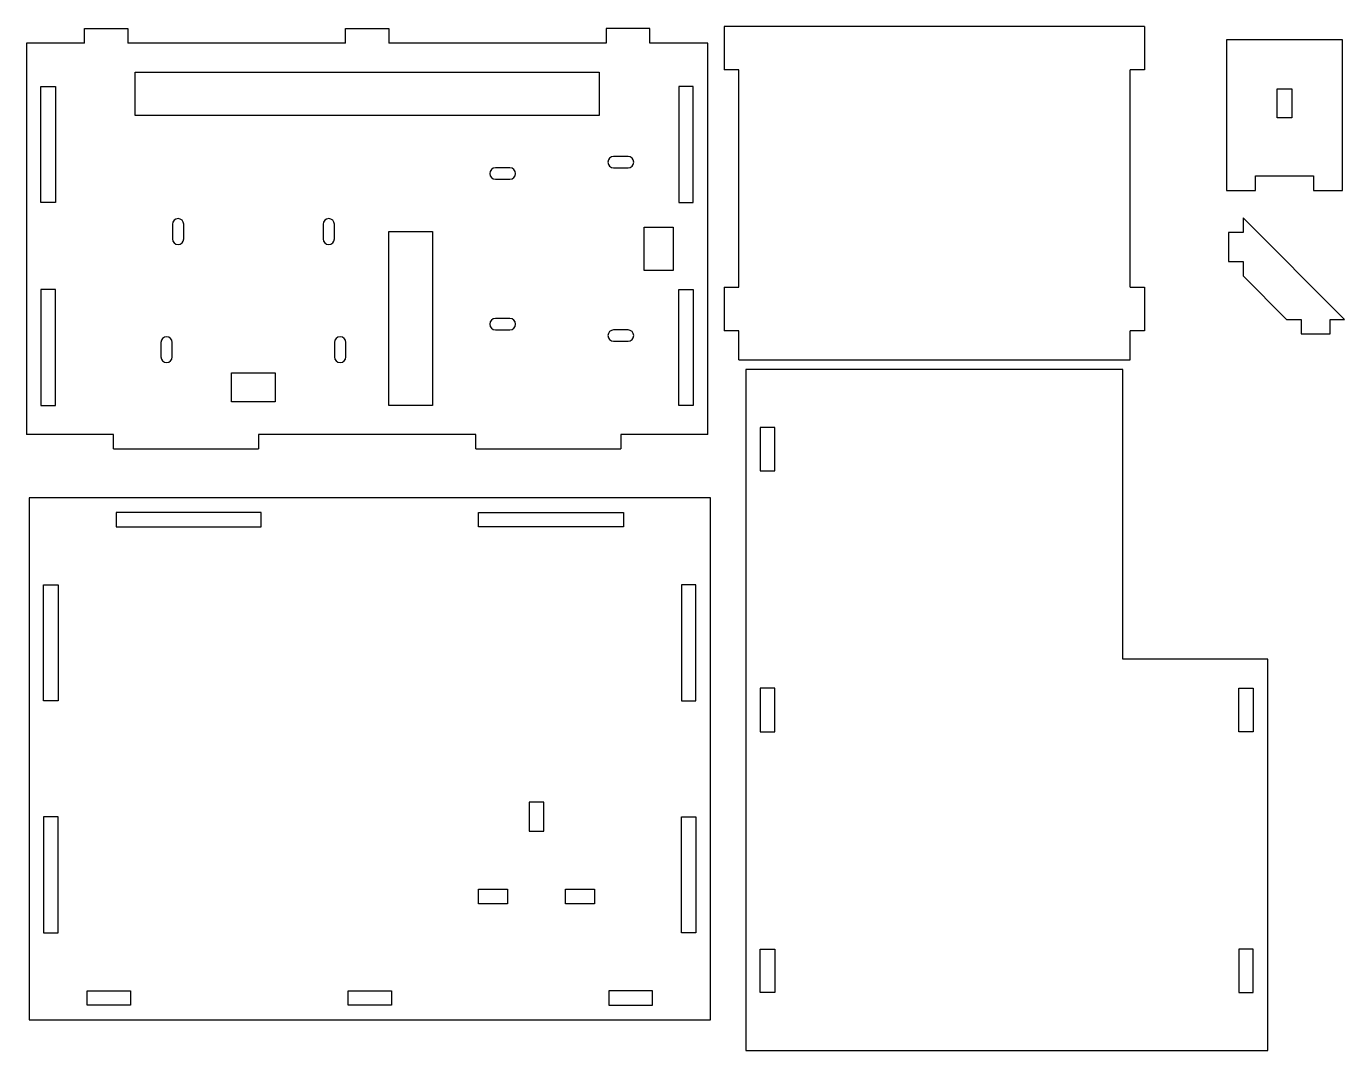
# Model space of a CAD drawing. Header units: inches. Extents: x 0.4 to 23.1, y 0.1 to 17.8.
import ezdxf

# ---------------------------------------------------------------- set-up
doc = ezdxf.new("R2010")
doc.units = ezdxf.units.IN
doc.header["$MEASUREMENT"] = 0
for name, color, linetype in [('BASE_PLATE', 7, 'Continuous'), ('COVER_FRONT', 7, 'Continuous'), ('COVER_TOP', 7, 'Continuous'), ('Default', 7, 'Continuous'), ('GUSSET', 7, 'Continuous'), ('KNIFE_HARDSTOP', 7, 'Continuous'), ('MOUNTING_PLATE', 7, 'Continuous')]:
    doc.layers.add(name, color=color, linetype=linetype)

# ---------------------------------------------------------------- blocks, each defined once
blk = doc.blocks.new('SE')
at = {"layer": 'MOUNTING_PLATE', "color": 7, "linetype": 'Continuous'}
for p, q in [((1.414, 17.507), (1.414, 17.757)), ((1.414, 17.757), (2.164, 17.757)), ((2.164, 17.757), (2.164, 17.507)), ((5.914, 17.507), (5.914, 17.757)), ((5.914, 17.757), (6.664, 17.757)), ((6.664, 17.757), (6.664, 17.507)), ((11.164, 17.757), (10.414, 17.757)), ((10.414, 17.757), (10.414, 17.507)), ((11.164, 17.507), (11.164, 17.757)), ((0.414, 17.507), (0.414, 10.757)), ((1.414, 17.507), (0.414, 17.507)), ((5.914, 17.507), (2.164, 17.507)), ((10.414, 17.507), (6.664, 17.507)), ((12.164, 17.507), (11.164, 17.507)), ((12.164, 10.757), (12.164, 17.507)), ((2.289, 16.257), (2.289, 17.007)), ((2.289, 17.007), (10.289, 17.007)), ((10.289, 17.007), (10.289, 16.257)), ((0.664, 14.757), (0.664, 16.757)), ((0.664, 16.757), (0.914, 16.757)), ((0.914, 16.757), (0.914, 14.757)), ((11.914, 16.757), (11.664, 16.757)), ((11.664, 16.757), (11.664, 14.757)), ((11.914, 14.757), (11.914, 16.757)), ((10.289, 16.257), (2.289, 16.257)), ((10.789, 15.552), (10.539, 15.552)), ((8.752, 15.355), (8.502, 15.355)), ((10.539, 15.356), (10.789, 15.356)), ((8.502, 15.159), (8.752, 15.159)), ((0.914, 14.757), (0.664, 14.757)), ((11.664, 14.757), (11.914, 14.757)), ((2.931, 14.382), (2.931, 14.132)), ((3.127, 14.132), (3.127, 14.382)), ((5.529, 14.382), (5.529, 14.132)), ((5.725, 14.132), (5.725, 14.382)), ((11.064, 14.333), (11.564, 14.333)), ((11.064, 13.583), (11.064, 14.333)), ((11.564, 14.333), (11.564, 13.583)), ((6.664, 11.257), (6.664, 14.257)), ((6.664, 14.257), (7.414, 14.257)), ((7.414, 14.257), (7.414, 11.257)), ((11.564, 13.583), (11.064, 13.583)), ((0.664, 13.257), (0.664, 11.257)), ((0.914, 13.257), (0.664, 13.257)), ((0.914, 11.257), (0.914, 13.257)), ((11.664, 11.257), (11.664, 13.257)), ((11.664, 13.257), (11.914, 13.257)), ((11.914, 13.257), (11.914, 11.257)), ((8.752, 12.757), (8.502, 12.757)), ((8.502, 12.561), (8.752, 12.561)), ((10.789, 12.56), (10.539, 12.56)), ((2.734, 12.345), (2.734, 12.095)), ((2.93, 12.095), (2.93, 12.345)), ((5.726, 12.345), (5.726, 12.095)), ((5.922, 12.095), (5.922, 12.345)), ((10.539, 12.364), (10.789, 12.364)), ((3.953, 11.82), (4.703, 11.82)), ((3.953, 11.32), (3.953, 11.82)), ((4.703, 11.82), (4.703, 11.32)), ((0.664, 11.257), (0.914, 11.257)), ((4.703, 11.32), (3.953, 11.32)), ((7.414, 11.257), (6.664, 11.257)), ((11.914, 11.257), (11.664, 11.257)), ((1.914, 10.757), (0.414, 10.757)), ((1.914, 10.507), (1.914, 10.757)), ((4.414, 10.757), (4.414, 10.507)), ((8.164, 10.757), (4.414, 10.757)), ((8.164, 10.507), (8.164, 10.757)), ((10.664, 10.757), (10.664, 10.507)), ((12.164, 10.757), (10.664, 10.757)), ((1.914, 10.507), (4.414, 10.507)), ((8.164, 10.507), (10.664, 10.507))]:
    blk.add_line(p, q, dxfattribs=at)
for centre, start, end in [((10.539, 15.454), 90, 270), ((10.789, 15.454), 270, 90), ((8.502, 15.257), 90, 270), ((8.752, 15.257), 270, 90), ((3.029, 14.382), 0, 180), ((5.627, 14.382), 0, 180), ((3.029, 14.132), 180, 0), ((5.627, 14.132), 180, 0), ((8.502, 12.659), 90, 270), ((8.752, 12.659), 270, 90), ((10.539, 12.462), 90, 270), ((10.789, 12.462), 270, 90), ((2.832, 12.345), 0, 180), ((5.824, 12.345), 0, 180), ((2.832, 12.095), 180, 0), ((5.824, 12.095), 180, 0)]:
    blk.add_arc(centre, 0.098, start, end, dxfattribs=at)
blk = doc.blocks.new('SE1')
at = {"layer": 'BASE_PLATE', "color": 7, "linetype": 'Continuous'}
for p, q in [((12.21, 9.664), (0.46, 9.664)), ((0.46, 9.664), (0.46, 0.664)), ((12.21, 0.664), (12.21, 9.664)), ((1.96, 9.414), (1.96, 9.164)), ((4.46, 9.414), (1.96, 9.414)), ((4.46, 9.164), (4.46, 9.414)), ((8.21, 9.164), (8.21, 9.414)), ((8.21, 9.414), (10.71, 9.414)), ((10.71, 9.414), (10.71, 9.164)), ((1.96, 9.164), (4.46, 9.164)), ((10.71, 9.164), (8.21, 9.164)), ((0.71, 6.164), (0.71, 8.164)), ((0.71, 8.164), (0.96, 8.164)), ((0.96, 8.164), (0.96, 6.164)), ((11.96, 8.164), (11.71, 8.164)), ((11.71, 8.164), (11.71, 6.164)), ((11.96, 6.164), (11.96, 8.164)), ((0.96, 6.164), (0.71, 6.164)), ((11.71, 6.164), (11.96, 6.164)), ((9.085, 4.414), (9.085, 3.914)), ((9.335, 4.414), (9.085, 4.414)), ((9.335, 3.914), (9.335, 4.414)), ((0.71, 4.164), (0.71, 2.164)), ((0.96, 4.164), (0.71, 4.164)), ((0.96, 2.164), (0.96, 4.164)), ((11.71, 2.164), (11.71, 4.164)), ((11.71, 4.164), (11.96, 4.164)), ((11.96, 4.164), (11.96, 2.164)), ((9.085, 3.914), (9.335, 3.914)), ((8.21, 2.664), (8.21, 2.914)), ((8.21, 2.914), (8.71, 2.914)), ((8.71, 2.914), (8.71, 2.664)), ((9.71, 2.664), (9.71, 2.914)), ((9.71, 2.914), (10.21, 2.914)), ((10.21, 2.914), (10.21, 2.664)), ((8.71, 2.664), (8.21, 2.664)), ((10.21, 2.664), (9.71, 2.664)), ((0.71, 2.164), (0.96, 2.164)), ((11.96, 2.164), (11.71, 2.164)), ((1.46, 0.914), (1.46, 1.164)), ((1.46, 1.164), (2.21, 1.164)), ((2.21, 1.164), (2.21, 0.914)), ((5.96, 0.914), (5.96, 1.164)), ((5.96, 1.164), (6.71, 1.164)), ((6.71, 1.164), (6.71, 0.914)), ((10.46, 1.164), (10.46, 0.914)), ((11.21, 1.164), (10.46, 1.164)), ((11.21, 0.914), (11.21, 1.164)), ((2.21, 0.914), (1.46, 0.914)), ((6.71, 0.914), (5.96, 0.914)), ((10.46, 0.914), (11.21, 0.914)), ((0.46, 0.664), (12.21, 0.664))]:
    blk.add_line(p, q, dxfattribs=at)
blk = doc.blocks.new('SE2')
at = {"layer": 'COVER_TOP', "color": 7, "linetype": 'Continuous'}
for p, q in [((12.818, 11.88), (12.818, 0.13)), ((19.318, 11.88), (12.818, 11.88)), ((19.318, 6.88), (19.318, 11.88)), ((13.318, 10.88), (13.068, 10.88)), ((13.068, 10.88), (13.068, 10.13)), ((13.318, 10.13), (13.318, 10.88)), ((13.068, 10.13), (13.318, 10.13)), ((21.818, 6.88), (19.318, 6.88)), ((21.818, 0.13), (21.818, 6.88)), ((13.318, 6.38), (13.068, 6.38)), ((13.068, 6.38), (13.068, 5.63)), ((13.318, 5.63), (13.318, 6.38)), ((21.318, 6.38), (21.568, 6.38)), ((21.318, 5.63), (21.318, 6.38)), ((21.568, 6.38), (21.568, 5.63)), ((13.068, 5.63), (13.318, 5.63)), ((21.568, 5.63), (21.318, 5.63)), ((13.068, 1.13), (13.068, 1.88)), ((13.068, 1.88), (13.318, 1.88)), ((13.318, 1.88), (13.318, 1.13)), ((21.568, 1.88), (21.318, 1.88)), ((21.318, 1.88), (21.318, 1.13)), ((21.568, 1.13), (21.568, 1.88)), ((13.318, 1.13), (13.068, 1.13)), ((21.318, 1.13), (21.568, 1.13)), ((12.818, 0.13), (21.818, 0.13))]:
    blk.add_line(p, q, dxfattribs=at)
blk = doc.blocks.new('SE3')
at = {"layer": 'COVER_FRONT', "color": 7, "linetype": 'Continuous'}
for p, q in [((12.446, 17.796), (12.446, 17.046)), ((19.696, 17.796), (12.446, 17.796)), ((19.696, 17.796), (19.696, 17.046)), ((12.696, 17.046), (12.446, 17.046)), ((12.696, 13.296), (12.696, 17.046)), ((19.696, 17.046), (19.446, 17.046)), ((19.446, 13.296), (19.446, 17.046)), ((12.446, 13.296), (12.446, 12.546)), ((12.446, 13.296), (12.696, 13.296)), ((19.446, 13.296), (19.696, 13.296)), ((19.696, 13.296), (19.696, 12.546)), ((12.696, 12.546), (12.446, 12.546)), ((12.696, 12.046), (12.696, 12.546)), ((19.446, 12.046), (19.446, 12.546)), ((19.696, 12.546), (19.446, 12.546)), ((12.696, 12.046), (19.446, 12.046))]:
    blk.add_line(p, q, dxfattribs=at)
blk = doc.blocks.new('SE4')
at = {"layer": 'KNIFE_HARDSTOP', "color": 7, "linetype": 'Continuous'}
for p, q in [((23.108, 17.566), (21.108, 17.566)), ((21.108, 17.566), (21.108, 14.966)), ((23.108, 14.966), (23.108, 17.566)), ((21.983, 16.216), (21.983, 16.716)), ((21.983, 16.716), (22.233, 16.716)), ((22.233, 16.716), (22.233, 16.216)), ((22.233, 16.216), (21.983, 16.216)), ((21.608, 14.966), (21.608, 15.216)), ((21.608, 15.216), (22.608, 15.216)), ((22.608, 15.216), (22.608, 14.966)), ((21.108, 14.966), (21.608, 14.966)), ((22.608, 14.966), (23.108, 14.966))]:
    blk.add_line(p, q, dxfattribs=at)
blk = doc.blocks.new('SE5')
at = {"layer": 'GUSSET', "color": 7, "linetype": 'Continuous'}
for p, q in [((21.395, 14.492), (21.395, 14.242)), ((21.395, 14.492), (23.145, 12.742)), ((21.395, 14.242), (21.145, 14.242)), ((21.145, 14.242), (21.145, 13.742)), ((21.145, 13.742), (21.395, 13.742)), ((21.395, 13.742), (21.395, 13.492)), ((22.145, 12.742), (21.395, 13.492)), ((22.145, 12.742), (22.395, 12.742)), ((22.395, 12.742), (22.395, 12.492)), ((22.895, 12.742), (23.145, 12.742)), ((22.895, 12.492), (22.895, 12.742)), ((22.395, 12.492), (22.895, 12.492))]:
    blk.add_line(p, q, dxfattribs=at)

msp = doc.modelspace()

# ---------------------------------------------------------------- block references
at = {"layer": 'Default'}
for name in ['SE', 'SE3', 'SE4', 'SE5', 'SE2', 'SE1']:
    msp.add_blockref(name, (0, 0), dxfattribs=at)

doc.saveas('drawing.dxf')
